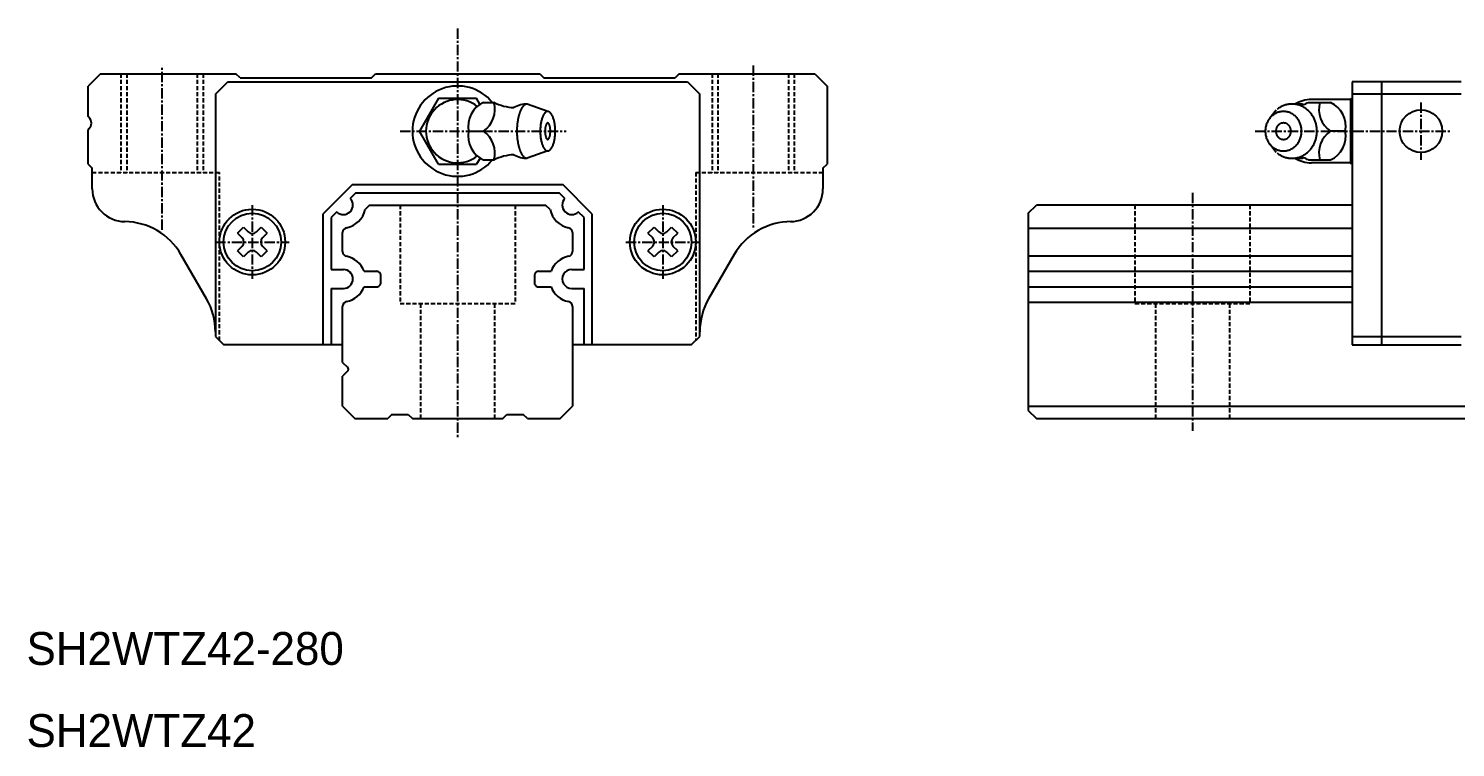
# Model space of a CAD drawing. Extents: x 10 to 417, y 10 to 255.
# Drawn here: x 10.2 to 184, y 9.9 to 97.5 of the extents above; entities that cross this region are included whole.
import ezdxf

# ---------------------------------------------------------------- set-up
doc = ezdxf.new("R2010")
doc.units = 0
doc.linetypes.add('CENTER', pattern=[2, 1.25, -0.25, 0.25, -0.25])
doc.linetypes.add('DASHED', pattern=[0.75, 0.5, -0.25])
doc.layers.get('0').update_dxf_attribs({"linetype": 'CONTINUOUS'})
doc.layers.add('CENTER', color=1, linetype='CENTER')

msp = doc.modelspace()

# ---------------------------------------------------------------- linework, layer by layer
at = {"color": 7, "linetype": 'CONTINUOUS'}
for p, q in [((19, 92.00002), (17.5, 90.50002)), ((17.5, 86.78816), (17.5, 90.50002)), ((19, 92.00002), (35.5, 92.00002)), ((33.00004, 89.50001), (34.50004, 91)), ((34.50002, 91), (90.49995, 91)), ((36.00004, 91.5), (35.50004, 92)), ((36.00002, 91.50002), (52.00002, 91.50002)), ((52.00004, 91.5), (52.50003, 92)), ((52.50005, 92.00002), (72.5, 92.00002)), ((72.50001, 92.00001), (73.00001, 91.50001)), ((73, 91.50002), (88.99998, 91.50002)), ((89.5, 92.00002), (89, 91.50002)), ((89.5, 92.00002), (106, 92.00002)), ((90.5, 91), (92.00002, 89.49999)), ((106, 92.00002), (107.5, 90.50002)), ((107.5, 90.50002), (107.5, 80.99998)), ((175.04134, 91), (171.44133, 91)), ((171.44133, 91), (171.44133, 58.981)), ((175.04134, 91), (175.04134, 58.981)), ((184.74135, 91), (175.04134, 91)), ((33, 89.5), (33, 60)), ((60.19057, 89.00002), (57.88117, 85.00001)), ((60.19058, 89.00003), (62.5, 89.00003)), ((62.5, 89.00003), (64.80942, 89.00003)), ((65.21974, 88.28935), (64.80943, 89.00003)), ((92, 60), (92, 89.5)), ((171.28455, 88.84999), (166.48924, 88.84999)), ((171.28455, 88.85), (171.37116, 89)), ((171.28455, 81.15001), (171.28455, 88.85)), ((171.44133, 89), (171.37116, 89)), ((175.04134, 89.5), (171.44133, 89.5)), ((184.74135, 89.5), (175.04134, 89.5)), ((65.64541, 88.5074), (66.92356, 88.5074)), ((73.48072, 87.4), (70.98625, 88.3)), ((162.223, 87.57802), (161.41736, 86.57178)), ((166.14025, 88.5074), (168.8247, 88.5074)), ((17.5, 81), (17.5, 85.17381)), ((17.6001, 86.68808), (17.5001, 86.78809)), ((17.60011, 85.2739), (17.5001, 85.17388)), ((60.19057, 81.00001), (57.88117, 85.00002)), ((63.84953, 85), (65.64541, 85)), ((162.223, 82.42199), (161.41736, 83.42822)), ((170.61271, 85), (168.81686, 85)), ((65.23242, 81.73264), (64.80943, 81)), ((73.48072, 82.6), (70.98625, 81.7)), ((17.5, 81), (18, 80.5)), ((18, 77.98041), (18, 80.5)), ((60.19058, 81), (62.5, 81)), ((62.5, 81), (64.80942, 81)), ((65.64541, 81.4926), (66.92356, 81.4926)), ((107, 80.49998), (107.5, 80.99998)), ((107, 80.49998), (107, 77.98041)), ((166.14025, 81.4926), (168.8247, 81.4926)), ((171.28455, 81.14999), (166.49344, 81.14999)), ((171.37116, 81.00001), (171.28455, 81.15001)), ((171.44133, 81), (171.37116, 81)), ((49.70005, 78.49999), (46.10006, 74.89998)), ((49.70003, 78.5), (75.29996, 78.5)), ((78.90001, 74.89997), (75.3, 78.49999)), ((50.11427, 77.5), (49.4203, 76.80602)), ((50.11424, 77.5), (74.88574, 77.5)), ((75.57975, 76.80602), (74.88578, 77.5)), ((46.10001, 74.89998), (46.10001, 59)), ((47.79402, 75.17974), (47.10004, 74.48575)), ((51.78877, 75.99999), (51.23877, 75.45)), ((51.78876, 76), (73.21126, 76)), ((73.76127, 75.45001), (73.21127, 76.00001)), ((77.90002, 74.48575), (77.20603, 75.17974)), ((78.89999, 59), (78.89999, 74.89998)), ((132, 75), (132, 51)), ((132.00001, 75), (133.00003, 76)), ((171.44133, 76), (133.00003, 76)), ((35.69124, 72.5661), (36.43394, 73.30881)), ((36.43391, 73.3088), (37.00504, 72.73768)), ((37.99499, 72.73767), (38.56612, 73.30879)), ((38.56614, 73.30881), (39.30884, 72.5661)), ((47.10001, 74.48575), (47.10001, 68.15001)), ((77.90001, 68.15001), (77.90001, 74.48575)), ((85.69124, 72.5661), (86.43394, 73.30881)), ((86.43392, 73.3088), (87.00505, 72.73767)), ((87.99498, 72.73767), (88.56611, 73.3088)), ((88.56613, 73.30881), (89.30882, 72.56612)), ((132, 73.18713), (171.44133, 73.18713)), ((35.69121, 72.5661), (36.26234, 71.99498)), ((38.73768, 71.99498), (39.30881, 72.5661)), ((48.5, 70.34673), (48.5, 72.65326)), ((76.5, 72.65326), (76.5, 70.34673)), ((85.69122, 72.5661), (86.26235, 71.99497)), ((88.73768, 71.99497), (89.30881, 72.5661)), ((31.92824, 64.57911), (28.80948, 69.98097)), ((36.26235, 71.00502), (35.69122, 70.4339)), ((36.43394, 69.69121), (35.69124, 70.43391)), ((37.00504, 70.26233), (36.43391, 69.69121)), ((38.56611, 69.6912), (37.99498, 70.26233)), ((39.30883, 70.4339), (38.56614, 69.69121)), ((39.30881, 70.43391), (38.73768, 71.00503)), ((86.26233, 71.00503), (85.69122, 70.43391)), ((86.43394, 69.69121), (85.69123, 70.43391)), ((87.00504, 70.26233), (86.43392, 69.69121)), ((88.56612, 69.6912), (87.99499, 70.26233)), ((89.30882, 70.43391), (88.56611, 69.69121)), ((89.30882, 70.4339), (88.73769, 71.00503)), ((96.1906, 69.98098), (93.07182, 64.5791)), ((132, 69.81284), (171.44133, 69.81284)), ((47.10001, 68.15001), (48.60001, 68.15001)), ((51.11923, 67.95), (52.65001, 67.95)), ((72.35001, 67.95), (73.88078, 67.95)), ((76.40001, 68.15001), (77.90001, 68.15001)), ((132, 67.95), (171.44133, 67.95)), ((51.11923, 66.04999), (52.65001, 66.04999)), ((53.15001, 66.54999), (53.15001, 67.45)), ((71.85001, 67.45), (71.85001, 66.54999)), ((72.35001, 66.04999), (73.88078, 66.04999)), ((132, 66.04999), (171.44133, 66.04999)), ((47.10001, 65.85001), (47.10001, 59)), ((47.10001, 65.85001), (48.60001, 65.85001)), ((76.40001, 65.85001), (77.90001, 65.85001)), ((77.90001, 59), (77.90001, 65.85001)), ((48.5, 56.845), (48.5, 63.65327)), ((76.5, 63.65327), (76.5, 51.50002)), ((132, 64.18715), (171.44133, 64.18715)), ((33.00003, 60.00001), (34.00005, 59)), ((90.99999, 59.00002), (92.00001, 60.00003)), ((171.44133, 59.981), (175.04134, 59.981)), ((175.04134, 59.981), (184.74135, 59.981)), ((34.00005, 59), (48.5, 59)), ((76.5, 59), (90.99998, 59)), ((171.44133, 58.981), (175.04134, 58.981)), ((175.04134, 58.981), (184.74135, 58.981)), ((48.50002, 56.84498), (49.09751, 56.24749)), ((49.09752, 55.75251), (48.50002, 55.15501)), ((48.5, 51.50002), (48.5, 55.155)), ((48.50003, 51.50002), (50.00003, 50.00002)), ((54.50005, 50.50002), (54.00005, 50.00002)), ((54.5, 50.5), (56.5, 50.5)), ((56.50003, 50.50001), (57.00003, 50.00001)), ((68.00003, 50), (68.50003, 50.5)), ((68.5, 50.5), (70.5, 50.5)), ((71.00002, 50.00002), (70.50002, 50.50002)), ((75.00001, 50), (76.50001, 51.5)), ((132, 51.50002), (412, 51.50002)), ((132, 51.00001), (133, 50.00001)), ((50, 50), (54, 50)), ((57.00002, 50), (68, 50)), ((71, 50), (75, 50)), ((133, 50), (410.99999, 50))]:
    msp.add_line(p, q, dxfattribs=at)
at = {"color": 3, "linetype": 'DASHED'}
for p, q in [((21.5, 92.00002), (21.5, 79.98099)), ((22.2, 92.00002), (22.2, 79.98099)), ((30.8, 92.00002), (30.8, 79.98099)), ((31.5, 92.00002), (31.5, 79.98099)), ((93.5, 92.00002), (93.5, 79.98099)), ((94.2, 92.00002), (94.2, 79.98099)), ((102.8, 92.00002), (102.8, 79.98099)), ((103.5, 92.00002), (103.5, 79.98099)), ((18, 79.98099), (33.5, 79.98099)), ((33.5, 59.50002), (33.5, 79.98099)), ((91.5, 79.98099), (91.5, 59.50002)), ((91.5, 79.98099), (107, 79.98099)), ((55.5, 76), (55.5, 64)), ((69.5, 76), (69.5, 64)), ((145, 76), (145, 64)), ((159, 76), (159, 64)), ((55.5, 64), (69.5, 64)), ((58, 64), (58, 50)), ((67, 64), (67, 50)), ((145, 64), (159, 64)), ((147.5, 64), (147.5, 50)), ((156.5, 64), (156.5, 50))]:
    msp.add_line(p, q, dxfattribs=at)
at = {"color": 7, "linetype": 'CONTINUOUS'}
for points in [[(70.9863, 88.3, 0), (70.9553, 88.299, 0), (70.9243, 88.296, 0), (70.8933, 88.2911, 0), (70.8625, 88.2841, 0), (70.8317, 88.2752, 0), (70.801, 88.2643, 0), (70.7704, 88.2514, 0), (70.7399, 88.2366, 0), (70.7096, 88.2198, 0), (70.6794, 88.2011, 0), (70.6494, 88.1805, 0), (70.6197, 88.1579, 0), (70.5901, 88.1334, 0), (70.5608, 88.1071, 0), (70.5318, 88.0789, 0), (70.503, 88.0488, 0), (70.4745, 88.0169, 0), (70.4463, 87.9832, 0), (70.4185, 87.9476, 0), (70.3909, 87.9103, 0), (70.3638, 87.8713, 0), (70.337, 87.8305, 0), (70.3106, 87.788, 0), (70.2846, 87.7438, 0), (70.2591, 87.698, 0), (70.234, 87.6506, 0), (70.2093, 87.6015, 0), (70.1851, 87.5509, 0), (70.1614, 87.4988, 0), (70.1382, 87.4451, 0), (70.1155, 87.39, 0), (70.0933, 87.3335, 0), (70.0716, 87.2755, 0), (70.0505, 87.2161, 0), (70.03, 87.1555, 0), (70.0101, 87.0935, 0), (69.9907, 87.0303, 0), (69.9719, 86.9658, 0), (69.9538, 86.9002, 0), (69.9362, 86.8334, 0), (69.9193, 86.7655, 0), (69.9031, 86.6965, 0), (69.8875, 86.6266, 0), (69.8725, 86.5556, 0), (69.8582, 86.4837, 0), (69.8446, 86.4109, 0), (69.8317, 86.3373, 0), (69.8195, 86.2629, 0), (69.808, 86.1877, 0), (69.7972, 86.1117, 0), (69.7871, 86.0351, 0), (69.7778, 85.9579, 0), (69.7691, 85.8802, 0), (69.7612, 85.8018, 0), (69.7541, 85.723, 0), (69.7477, 85.6438, 0), (69.742, 85.5642, 0), (69.7371, 85.4842, 0), (69.7329, 85.404, 0), (69.7295, 85.3235, 0), (69.7268, 85.2428, 0), (69.7249, 85.1619, 0), (69.7238, 85.081, 0), (69.7234, 85, 0), (69.7238, 84.919, 0), (69.7249, 84.8381, 0), (69.7268, 84.7572, 0), (69.7295, 84.6765, 0), (69.7329, 84.596, 0), (69.7371, 84.5158, 0), (69.742, 84.4358, 0), (69.7477, 84.3562, 0), (69.7541, 84.277, 0), (69.7612, 84.1982, 0), (69.7691, 84.1198, 0), (69.7778, 84.0421, 0), (69.7871, 83.9649, 0), (69.7972, 83.8883, 0), (69.808, 83.8123, 0), (69.8195, 83.7371, 0), (69.8317, 83.6627, 0), (69.8446, 83.5891, 0), (69.8582, 83.5163, 0), (69.8725, 83.4444, 0), (69.8875, 83.3734, 0), (69.9031, 83.3035, 0), (69.9193, 83.2345, 0), (69.9362, 83.1666, 0), (69.9538, 83.0998, 0), (69.9719, 83.0342, 0), (69.9907, 82.9697, 0), (70.0101, 82.9065, 0), (70.03, 82.8445, 0), (70.0505, 82.7839, 0), (70.0716, 82.7245, 0), (70.0933, 82.6665, 0), (70.1155, 82.61, 0), (70.1382, 82.5549, 0), (70.1614, 82.5012, 0), (70.1851, 82.4491, 0), (70.2093, 82.3985, 0), (70.234, 82.3494, 0), (70.2591, 82.302, 0), (70.2846, 82.2562, 0), (70.3106, 82.212, 0), (70.337, 82.1695, 0), (70.3638, 82.1287, 0), (70.3909, 82.0897, 0), (70.4185, 82.0524, 0), (70.4463, 82.0168, 0), (70.4745, 81.9831, 0), (70.503, 81.9512, 0), (70.5318, 81.9211, 0), (70.5608, 81.8929, 0), (70.5901, 81.8666, 0), (70.6197, 81.8421, 0), (70.6494, 81.8195, 0), (70.6794, 81.7989, 0), (70.7096, 81.7802, 0), (70.7399, 81.7634, 0), (70.7704, 81.7486, 0), (70.801, 81.7357, 0), (70.8317, 81.7248, 0), (70.8625, 81.7159, 0), (70.8933, 81.7089, 0), (70.9243, 81.704, 0), (70.9553, 81.701, 0), (70.9863, 81.7, 0)], [(73.4807, 87.4, 0), (73.4357, 87.3971, 0), (73.3907, 87.3884, 0), (73.346, 87.374, 0), (73.3015, 87.3539, 0), (73.2576, 87.3281, 0), (73.2141, 87.2967, 0), (73.1713, 87.2597, 0), (73.1292, 87.2173, 0), (73.088, 87.1696, 0), (73.0478, 87.1166, 0), (73.0085, 87.0585, 0), (72.9705, 86.9955, 0), (72.9336, 86.9277, 0), (72.8981, 86.8552, 0), (72.8639, 86.7783, 0), (72.8313, 86.6971, 0), (72.8002, 86.6117, 0), (72.7708, 86.5225, 0), (72.743, 86.4297, 0), (72.7171, 86.3334, 0), (72.6929, 86.2338, 0), (72.6707, 86.1314, 0), (72.6505, 86.0261, 0), (72.6322, 85.9184, 0), (72.616, 85.8085, 0), (72.6018, 85.6967, 0), (72.5898, 85.5832, 0), (72.5799, 85.4682, 0), (72.5722, 85.3522, 0), (72.5667, 85.2352, 0), (72.5634, 85.1178, 0), (72.5623, 85, 0), (72.5634, 84.8822, 0), (72.5667, 84.7648, 0), (72.5722, 84.6478, 0), (72.5799, 84.5318, 0), (72.5898, 84.4168, 0), (72.6018, 84.3033, 0), (72.616, 84.1915, 0), (72.6322, 84.0816, 0), (72.6505, 83.9739, 0), (72.6707, 83.8686, 0), (72.6929, 83.7662, 0), (72.7171, 83.6666, 0), (72.743, 83.5703, 0), (72.7708, 83.4775, 0), (72.8002, 83.3883, 0), (72.8313, 83.3029, 0), (72.8639, 83.2217, 0), (72.8981, 83.1448, 0), (72.9336, 83.0723, 0), (72.9705, 83.0045, 0), (73.0085, 82.9415, 0), (73.0478, 82.8834, 0), (73.088, 82.8304, 0), (73.1292, 82.7827, 0), (73.1713, 82.7403, 0), (73.2141, 82.7033, 0), (73.2576, 82.6719, 0), (73.3015, 82.6461, 0), (73.346, 82.626, 0), (73.3907, 82.6116, 0), (73.4357, 82.6029, 0), (73.4807, 82.6, 0), (73.5258, 82.6029, 0), (73.5707, 82.6116, 0), (73.6155, 82.626, 0), (73.6599, 82.6461, 0), (73.7039, 82.6719, 0), (73.7473, 82.7033, 0), (73.7901, 82.7403, 0), (73.8322, 82.7827, 0), (73.8734, 82.8304, 0), (73.9137, 82.8834, 0), (73.9529, 82.9415, 0), (73.991, 83.0045, 0), (74.0278, 83.0723, 0), (74.0634, 83.1448, 0), (74.0975, 83.2217, 0), (74.1302, 83.3029, 0), (74.1612, 83.3883, 0), (74.1907, 83.4775, 0), (74.2184, 83.5703, 0), (74.2444, 83.6666, 0), (74.2685, 83.7662, 0), (74.2907, 83.8686, 0), (74.311, 83.9739, 0), (74.3292, 84.0816, 0), (74.3455, 84.1915, 0), (74.3596, 84.3033, 0), (74.3716, 84.4168, 0), (74.3815, 84.5318, 0), (74.3892, 84.6478, 0), (74.3947, 84.7648, 0), (74.3981, 84.8822, 0), (74.3992, 85, 0), (74.3981, 85.1178, 0), (74.3947, 85.2352, 0), (74.3892, 85.3522, 0), (74.3815, 85.4682, 0), (74.3716, 85.5832, 0), (74.3596, 85.6967, 0), (74.3455, 85.8085, 0), (74.3292, 85.9184, 0), (74.311, 86.0261, 0), (74.2907, 86.1314, 0), (74.2685, 86.2338, 0), (74.2444, 86.3334, 0), (74.2184, 86.4297, 0), (74.1907, 86.5225, 0), (74.1612, 86.6117, 0), (74.1302, 86.6971, 0), (74.0975, 86.7783, 0), (74.0634, 86.8552, 0), (74.0278, 86.9277, 0), (73.991, 86.9955, 0), (73.9529, 87.0585, 0), (73.9137, 87.1166, 0), (73.8734, 87.1696, 0), (73.8322, 87.2173, 0), (73.7901, 87.2597, 0), (73.7473, 87.2967, 0), (73.7039, 87.3281, 0), (73.6599, 87.3539, 0), (73.6155, 87.374, 0), (73.5707, 87.3884, 0), (73.5258, 87.3971, 0), (73.4807, 87.4, 0)], [(163.093, 82.6, 0), (163.202, 82.6029, 0), (163.31, 82.6116, 0), (163.418, 82.626, 0), (163.526, 82.6461, 0), (163.632, 82.6719, 0), (163.737, 82.7033, 0), (163.84, 82.7403, 0), (163.942, 82.7827, 0), (164.041, 82.8304, 0), (164.138, 82.8834, 0), (164.233, 82.9415, 0), (164.325, 83.0045, 0), (164.414, 83.0723, 0), (164.5, 83.1448, 0), (164.582, 83.2217, 0), (164.661, 83.3029, 0), (164.736, 83.3883, 0), (164.807, 83.4775, 0), (164.874, 83.5703, 0), (164.937, 83.6666, 0), (164.995, 83.7662, 0), (165.048, 83.8686, 0), (165.097, 83.9739, 0), (165.142, 84.0816, 0), (165.181, 84.1915, 0), (165.215, 84.3033, 0), (165.244, 84.4168, 0), (165.268, 84.5318, 0), (165.286, 84.6478, 0), (165.3, 84.7648, 0), (165.308, 84.8822, 0), (165.31, 85, 0), (165.308, 85.1178, 0), (165.3, 85.2352, 0), (165.286, 85.3522, 0), (165.268, 85.4682, 0), (165.244, 85.5832, 0), (165.215, 85.6967, 0), (165.181, 85.8085, 0), (165.142, 85.9184, 0), (165.097, 86.0261, 0), (165.048, 86.1314, 0), (164.995, 86.2338, 0), (164.937, 86.3334, 0), (164.874, 86.4297, 0), (164.807, 86.5225, 0), (164.736, 86.6117, 0), (164.661, 86.6971, 0), (164.582, 86.7783, 0), (164.5, 86.8552, 0), (164.414, 86.9277, 0), (164.325, 86.9955, 0), (164.233, 87.0585, 0), (164.138, 87.1166, 0), (164.041, 87.1696, 0), (163.942, 87.2173, 0), (163.84, 87.2597, 0), (163.737, 87.2967, 0), (163.632, 87.3281, 0), (163.526, 87.3539, 0), (163.418, 87.374, 0), (163.31, 87.3884, 0), (163.202, 87.3971, 0), (163.093, 87.4, 0), (162.984, 87.3971, 0), (162.876, 87.3884, 0), (162.768, 87.374, 0), (162.66, 87.3539, 0), (162.554, 87.3281, 0), (162.449, 87.2967, 0), (162.346, 87.2597, 0), (162.244, 87.2173, 0), (162.145, 87.1696, 0), (162.048, 87.1166, 0), (161.953, 87.0585, 0), (161.861, 86.9955, 0), (161.772, 86.9277, 0), (161.686, 86.8552, 0), (161.604, 86.7783, 0), (161.525, 86.6971, 0), (161.45, 86.6117, 0), (161.379, 86.5225, 0), (161.312, 86.4297, 0), (161.249, 86.3334, 0), (161.191, 86.2338, 0), (161.138, 86.1314, 0), (161.089, 86.0261, 0), (161.044, 85.9184, 0), (161.005, 85.8085, 0), (160.971, 85.6967, 0), (160.942, 85.5832, 0), (160.918, 85.4682, 0), (160.9, 85.3522, 0), (160.886, 85.2352, 0), (160.878, 85.1178, 0), (160.876, 85, 0), (160.878, 84.8822, 0), (160.886, 84.7648, 0), (160.9, 84.6478, 0), (160.918, 84.5318, 0), (160.942, 84.4168, 0), (160.971, 84.3033, 0), (161.005, 84.1915, 0), (161.044, 84.0816, 0), (161.089, 83.9739, 0), (161.138, 83.8686, 0), (161.191, 83.7662, 0), (161.249, 83.6666, 0), (161.312, 83.5703, 0), (161.379, 83.4775, 0), (161.45, 83.3883, 0), (161.525, 83.3029, 0), (161.604, 83.2217, 0), (161.686, 83.1448, 0), (161.772, 83.0723, 0), (161.861, 83.0045, 0), (161.953, 82.9415, 0), (162.048, 82.8834, 0), (162.145, 82.8304, 0), (162.244, 82.7827, 0), (162.346, 82.7403, 0), (162.449, 82.7033, 0), (162.554, 82.6719, 0), (162.66, 82.6461, 0), (162.768, 82.626, 0), (162.876, 82.6116, 0), (162.984, 82.6029, 0), (163.093, 82.6, 0)], [(162.315, 82.3451, 0), (162.401, 82.2791, 0), (162.489, 82.2164, 0), (162.578, 82.1569, 0), (162.67, 82.1009, 0), (162.763, 82.0482, 0), (162.858, 81.9991, 0), (162.954, 81.9536, 0), (163.052, 81.9117, 0), (163.151, 81.8734, 0), (163.251, 81.8389, 0), (163.352, 81.8081, 0), (163.454, 81.7811, 0), (163.557, 81.758, 0), (163.661, 81.7387, 0), (163.765, 81.7232, 0), (163.87, 81.7117, 0), (163.975, 81.7041, 0), (164.08, 81.7004, 0), (164.185, 81.7006, 0), (164.29, 81.7048, 0), (164.395, 81.7128, 0), (164.499, 81.7248, 0), (164.603, 81.7406, 0), (164.707, 81.7604, 0), (164.81, 81.784, 0), (164.912, 81.8114, 0), (165.013, 81.8426, 0), (165.113, 81.8775, 0), (165.212, 81.9162, 0), (165.309, 81.9585, 0), (165.405, 82.0045, 0), (165.5, 82.054, 0), (165.593, 82.107, 0), (165.684, 82.1634, 0), (165.774, 82.2233, 0), (165.861, 82.2864, 0), (165.947, 82.3527, 0), (166.03, 82.4222, 0), (166.111, 82.4948, 0), (166.189, 82.5703, 0), (166.266, 82.6488, 0), (166.339, 82.73, 0), (166.41, 82.8139, 0), (166.478, 82.9004, 0), (166.544, 82.9894, 0), (166.606, 83.0809, 0), (166.666, 83.1745, 0), (166.723, 83.2704, 0), (166.776, 83.3683, 0), (166.827, 83.4682, 0), (166.874, 83.5698, 0), (166.918, 83.6732, 0), (166.958, 83.7782, 0), (166.996, 83.8846, 0), (167.029, 83.9923, 0), (167.06, 84.1012, 0), (167.087, 84.2112, 0), (167.11, 84.3221, 0), (167.13, 84.4339, 0), (167.146, 84.5463, 0), (167.159, 84.6593, 0), (167.168, 84.7726, 0), (167.173, 84.8862, 0), (167.175, 85, 0), (167.173, 85.1138, 0), (167.168, 85.2274, 0), (167.159, 85.3407, 0), (167.146, 85.4537, 0), (167.13, 85.5661, 0), (167.11, 85.6779, 0), (167.087, 85.7888, 0), (167.06, 85.8988, 0), (167.029, 86.0077, 0), (166.996, 86.1154, 0), (166.958, 86.2218, 0), (166.918, 86.3268, 0), (166.874, 86.4302, 0), (166.827, 86.5318, 0), (166.776, 86.6317, 0), (166.723, 86.7296, 0), (166.666, 86.8255, 0), (166.606, 86.9191, 0), (166.544, 87.0106, 0), (166.478, 87.0996, 0), (166.41, 87.1861, 0), (166.339, 87.27, 0), (166.266, 87.3512, 0), (166.189, 87.4297, 0), (166.111, 87.5052, 0), (166.03, 87.5778, 0), (165.947, 87.6473, 0), (165.861, 87.7136, 0), (165.774, 87.7767, 0), (165.684, 87.8366, 0), (165.593, 87.893, 0), (165.5, 87.946, 0), (165.405, 87.9955, 0), (165.309, 88.0415, 0), (165.212, 88.0838, 0), (165.113, 88.1225, 0), (165.013, 88.1574, 0), (164.912, 88.1886, 0), (164.81, 88.216, 0), (164.707, 88.2396, 0), (164.603, 88.2594, 0), (164.499, 88.2752, 0), (164.395, 88.2872, 0), (164.29, 88.2952, 0), (164.185, 88.2994, 0), (164.08, 88.2996, 0), (163.975, 88.2959, 0), (163.87, 88.2883, 0), (163.765, 88.2768, 0), (163.661, 88.2613, 0), (163.557, 88.242, 0), (163.454, 88.2189, 0), (163.352, 88.1919, 0), (163.251, 88.1611, 0), (163.151, 88.1266, 0), (163.052, 88.0883, 0), (162.954, 88.0464, 0), (162.858, 88.0009, 0), (162.763, 87.9518, 0), (162.67, 87.8991, 0), (162.578, 87.8431, 0), (162.489, 87.7836, 0), (162.401, 87.7209, 0), (162.315, 87.6549, 0)], [(165.5, 88.2527, 0), (165.493, 88.254, 0), (165.486, 88.2553, 0), (165.479, 88.2566, 0), (165.472, 88.2578, 0), (165.465, 88.259, 0), (165.458, 88.2602, 0), (165.451, 88.2614, 0), (165.444, 88.2626, 0), (165.437, 88.2637, 0), (165.43, 88.2649, 0), (165.422, 88.266, 0), (165.415, 88.2671, 0), (165.408, 88.2682, 0), (165.401, 88.2692, 0), (165.394, 88.2703, 0), (165.387, 88.2713, 0), (165.38, 88.2723, 0), (165.373, 88.2733, 0), (165.366, 88.2743, 0), (165.359, 88.2752, 0), (165.352, 88.2762, 0), (165.344, 88.2771, 0), (165.337, 88.278, 0), (165.33, 88.2789, 0), (165.323, 88.2798, 0), (165.316, 88.2806, 0), (165.309, 88.2814, 0), (165.302, 88.2822, 0), (165.295, 88.283, 0), (165.288, 88.2838, 0), (165.28, 88.2846, 0), (165.273, 88.2853, 0), (165.266, 88.286, 0), (165.259, 88.2867, 0), (165.252, 88.2874, 0), (165.245, 88.2881, 0), (165.238, 88.2887, 0), (165.231, 88.2894, 0), (165.223, 88.29, 0), (165.216, 88.2906, 0), (165.209, 88.2911, 0), (165.202, 88.2917, 0), (165.195, 88.2922, 0), (165.188, 88.2928, 0), (165.181, 88.2933, 0), (165.173, 88.2937, 0), (165.166, 88.2942, 0), (165.159, 88.2947, 0), (165.152, 88.2951, 0), (165.145, 88.2955, 0), (165.138, 88.2959, 0), (165.131, 88.2963, 0), (165.123, 88.2966, 0), (165.116, 88.297, 0), (165.109, 88.2973, 0), (165.102, 88.2976, 0), (165.095, 88.2979, 0), (165.088, 88.2982, 0), (165.081, 88.2984, 0), (165.073, 88.2986, 0), (165.066, 88.2989, 0), (165.059, 88.299, 0), (165.052, 88.2992, 0), (165.045, 88.2994, 0), (165.038, 88.2995, 0), (165.031, 88.2996, 0), (165.023, 88.2997, 0), (165.016, 88.2998, 0), (165.009, 88.2999, 0), (165.002, 88.3, 0), (164.995, 88.3, 0), (164.988, 88.3, 0), (164.98, 88.3, 0), (164.973, 88.3, 0), (164.966, 88.2999, 0), (164.959, 88.2999, 0), (164.952, 88.2998, 0), (164.945, 88.2997, 0), (164.938, 88.2996, 0), (164.93, 88.2995, 0), (164.923, 88.2993, 0), (164.916, 88.2991, 0), (164.909, 88.2989, 0), (164.902, 88.2987, 0), (164.895, 88.2985, 0), (164.888, 88.2983, 0), (164.88, 88.298, 0), (164.873, 88.2977, 0), (164.866, 88.2974, 0), (164.859, 88.2971, 0), (164.852, 88.2968, 0), (164.845, 88.2965, 0), (164.837, 88.2961, 0), (164.83, 88.2957, 0), (164.823, 88.2953, 0), (164.816, 88.2949, 0), (164.809, 88.2944, 0), (164.802, 88.294, 0), (164.795, 88.2935, 0), (164.787, 88.293, 0), (164.78, 88.2925, 0), (164.773, 88.292, 0), (164.766, 88.2914, 0), (164.759, 88.2908, 0), (164.752, 88.2903, 0), (164.745, 88.2897, 0), (164.738, 88.289, 0), (164.73, 88.2884, 0), (164.723, 88.2877, 0), (164.716, 88.2871, 0), (164.709, 88.2864, 0), (164.702, 88.2857, 0), (164.695, 88.2849, 0), (164.688, 88.2842, 0), (164.681, 88.2834, 0), (164.673, 88.2826, 0), (164.666, 88.2818, 0), (164.659, 88.281, 0), (164.652, 88.2802, 0), (164.645, 88.2793, 0), (164.638, 88.2784, 0), (164.631, 88.2775, 0), (164.624, 88.2766, 0), (164.617, 88.2757, 0), (164.609, 88.2748, 0), (164.602, 88.2738, 0), (164.595, 88.2728, 0), (164.588, 88.2718, 0)], [(73.4807, 84, 0), (73.4967, 84.0012, 0), (73.5125, 84.0048, 0), (73.5284, 84.0108, 0), (73.5441, 84.0192, 0), (73.5596, 84.03, 0), (73.575, 84.0431, 0), (73.5901, 84.0585, 0), (73.605, 84.0761, 0), (73.6196, 84.096, 0), (73.6338, 84.1181, 0), (73.6477, 84.1423, 0), (73.6611, 84.1685, 0), (73.6742, 84.1968, 0), (73.6867, 84.227, 0), (73.6988, 84.2591, 0), (73.7103, 84.2929, 0), (73.7213, 84.3284, 0), (73.7317, 84.3656, 0), (73.7415, 84.4043, 0), (73.7507, 84.4444, 0), (73.7592, 84.4859, 0), (73.7671, 84.5286, 0), (73.7743, 84.5724, 0), (73.7807, 84.6173, 0), (73.7865, 84.6631, 0), (73.7915, 84.7097, 0), (73.7957, 84.757, 0), (73.7992, 84.8049, 0), (73.8019, 84.8533, 0), (73.8039, 84.902, 0), (73.805, 84.9509, 0), (73.8054, 85, 0), (73.805, 85.0491, 0), (73.8039, 85.098, 0), (73.8019, 85.1467, 0), (73.7992, 85.1951, 0), (73.7957, 85.243, 0), (73.7915, 85.2903, 0), (73.7865, 85.3369, 0), (73.7807, 85.3827, 0), (73.7743, 85.4276, 0), (73.7671, 85.4714, 0), (73.7592, 85.5141, 0), (73.7507, 85.5556, 0), (73.7415, 85.5957, 0), (73.7317, 85.6344, 0), (73.7213, 85.6716, 0), (73.7103, 85.7071, 0), (73.6988, 85.7409, 0), (73.6867, 85.773, 0), (73.6742, 85.8032, 0), (73.6611, 85.8315, 0), (73.6477, 85.8577, 0), (73.6338, 85.8819, 0), (73.6196, 85.904, 0), (73.605, 85.9239, 0), (73.5901, 85.9415, 0), (73.575, 85.9569, 0), (73.5596, 85.97, 0), (73.5441, 85.9808, 0), (73.5284, 85.9892, 0), (73.5125, 85.9952, 0), (73.4967, 85.9988, 0), (73.4807, 86, 0), (73.4648, 85.9988, 0), (73.4489, 85.9952, 0), (73.4331, 85.9892, 0), (73.4174, 85.9808, 0), (73.4018, 85.97, 0), (73.3865, 85.9569, 0), (73.3713, 85.9415, 0), (73.3565, 85.9239, 0), (73.3419, 85.904, 0), (73.3276, 85.8819, 0), (73.3138, 85.8577, 0), (73.3003, 85.8315, 0), (73.2873, 85.8032, 0), (73.2747, 85.773, 0), (73.2627, 85.7409, 0), (73.2511, 85.7071, 0), (73.2401, 85.6716, 0), (73.2297, 85.6344, 0), (73.2199, 85.5957, 0), (73.2107, 85.5556, 0), (73.2022, 85.5141, 0), (73.1943, 85.4714, 0), (73.1872, 85.4276, 0), (73.1807, 85.3827, 0), (73.175, 85.3369, 0), (73.17, 85.2903, 0), (73.1657, 85.243, 0), (73.1622, 85.1951, 0), (73.1595, 85.1467, 0), (73.1576, 85.098, 0), (73.1564, 85.0491, 0), (73.156, 85, 0), (73.1564, 84.9509, 0), (73.1576, 84.902, 0), (73.1595, 84.8533, 0), (73.1622, 84.8049, 0), (73.1657, 84.757, 0), (73.17, 84.7097, 0), (73.175, 84.6631, 0), (73.1807, 84.6173, 0), (73.1872, 84.5724, 0), (73.1943, 84.5286, 0), (73.2022, 84.4859, 0), (73.2107, 84.4444, 0), (73.2199, 84.4043, 0), (73.2297, 84.3656, 0), (73.2401, 84.3284, 0), (73.2511, 84.2929, 0), (73.2627, 84.2591, 0), (73.2747, 84.227, 0), (73.2873, 84.1968, 0), (73.3003, 84.1685, 0), (73.3138, 84.1423, 0), (73.3276, 84.1181, 0), (73.3419, 84.096, 0), (73.3565, 84.0761, 0), (73.3713, 84.0585, 0), (73.3865, 84.0431, 0), (73.4018, 84.03, 0), (73.4174, 84.0192, 0), (73.4331, 84.0108, 0), (73.4489, 84.0048, 0), (73.4648, 84.0012, 0), (73.4807, 84, 0)], [(163.093, 84, 0), (163.138, 84.0012, 0), (163.184, 84.0048, 0), (163.229, 84.0108, 0), (163.273, 84.0192, 0), (163.317, 84.03, 0), (163.361, 84.0431, 0), (163.404, 84.0585, 0), (163.447, 84.0761, 0), (163.488, 84.096, 0), (163.529, 84.1181, 0), (163.568, 84.1423, 0), (163.606, 84.1685, 0), (163.643, 84.1968, 0), (163.679, 84.227, 0), (163.713, 84.2591, 0), (163.746, 84.2929, 0), (163.778, 84.3284, 0), (163.807, 84.3656, 0), (163.835, 84.4043, 0), (163.861, 84.4444, 0), (163.885, 84.4859, 0), (163.908, 84.5286, 0), (163.928, 84.5724, 0), (163.947, 84.6173, 0), (163.963, 84.6631, 0), (163.977, 84.7097, 0), (163.989, 84.757, 0), (163.999, 84.8049, 0), (164.007, 84.8533, 0), (164.012, 84.902, 0), (164.016, 84.9509, 0), (164.017, 85, 0), (164.016, 85.0491, 0), (164.012, 85.098, 0), (164.007, 85.1467, 0), (163.999, 85.1951, 0), (163.989, 85.243, 0), (163.977, 85.2903, 0), (163.963, 85.3369, 0), (163.947, 85.3827, 0), (163.928, 85.4276, 0), (163.908, 85.4714, 0), (163.885, 85.5141, 0), (163.861, 85.5556, 0), (163.835, 85.5957, 0), (163.807, 85.6344, 0), (163.778, 85.6716, 0), (163.746, 85.7071, 0), (163.713, 85.7409, 0), (163.679, 85.773, 0), (163.643, 85.8032, 0), (163.606, 85.8315, 0), (163.568, 85.8577, 0), (163.529, 85.8819, 0), (163.488, 85.904, 0), (163.447, 85.9239, 0), (163.404, 85.9415, 0), (163.361, 85.9569, 0), (163.317, 85.97, 0), (163.273, 85.9808, 0), (163.229, 85.9892, 0), (163.184, 85.9952, 0), (163.138, 85.9988, 0), (163.093, 86, 0), (163.048, 85.9988, 0), (163.002, 85.9952, 0), (162.957, 85.9892, 0), (162.913, 85.9808, 0), (162.869, 85.97, 0), (162.825, 85.9569, 0), (162.782, 85.9415, 0), (162.739, 85.9239, 0), (162.698, 85.904, 0), (162.657, 85.8819, 0), (162.618, 85.8577, 0), (162.58, 85.8315, 0), (162.543, 85.8032, 0), (162.507, 85.773, 0), (162.473, 85.7409, 0), (162.44, 85.7071, 0), (162.408, 85.6716, 0), (162.379, 85.6344, 0), (162.351, 85.5957, 0), (162.325, 85.5556, 0), (162.301, 85.5141, 0), (162.278, 85.4714, 0), (162.258, 85.4276, 0), (162.239, 85.3827, 0), (162.223, 85.3369, 0), (162.209, 85.2903, 0), (162.197, 85.243, 0), (162.187, 85.1951, 0), (162.179, 85.1467, 0), (162.174, 85.098, 0), (162.17, 85.0491, 0), (162.169, 85, 0), (162.17, 84.9509, 0), (162.174, 84.902, 0), (162.179, 84.8533, 0), (162.187, 84.8049, 0), (162.197, 84.757, 0), (162.209, 84.7097, 0), (162.223, 84.6631, 0), (162.239, 84.6173, 0), (162.258, 84.5724, 0), (162.278, 84.5286, 0), (162.301, 84.4859, 0), (162.325, 84.4444, 0), (162.351, 84.4043, 0), (162.379, 84.3656, 0), (162.408, 84.3284, 0), (162.44, 84.2929, 0), (162.473, 84.2591, 0), (162.507, 84.227, 0), (162.543, 84.1968, 0), (162.58, 84.1685, 0), (162.618, 84.1423, 0), (162.657, 84.1181, 0), (162.698, 84.096, 0), (162.739, 84.0761, 0), (162.782, 84.0585, 0), (162.825, 84.0431, 0), (162.869, 84.03, 0), (162.913, 84.0192, 0), (162.957, 84.0108, 0), (163.002, 84.0048, 0), (163.048, 84.0012, 0), (163.093, 84, 0)], [(164.588, 81.7282, 0), (164.595, 81.7272, 0), (164.602, 81.7262, 0), (164.609, 81.7252, 0), (164.617, 81.7243, 0), (164.624, 81.7234, 0), (164.631, 81.7225, 0), (164.638, 81.7216, 0), (164.645, 81.7207, 0), (164.652, 81.7198, 0), (164.659, 81.719, 0), (164.666, 81.7182, 0), (164.673, 81.7174, 0), (164.681, 81.7166, 0), (164.688, 81.7158, 0), (164.695, 81.7151, 0), (164.702, 81.7143, 0), (164.709, 81.7136, 0), (164.716, 81.7129, 0), (164.723, 81.7123, 0), (164.73, 81.7116, 0), (164.738, 81.711, 0), (164.745, 81.7103, 0), (164.752, 81.7097, 0), (164.759, 81.7092, 0), (164.766, 81.7086, 0), (164.773, 81.708, 0), (164.78, 81.7075, 0), (164.787, 81.707, 0), (164.795, 81.7065, 0), (164.802, 81.706, 0), (164.809, 81.7056, 0), (164.816, 81.7051, 0), (164.823, 81.7047, 0), (164.83, 81.7043, 0), (164.837, 81.7039, 0), (164.845, 81.7035, 0), (164.852, 81.7032, 0), (164.859, 81.7029, 0), (164.866, 81.7026, 0), (164.873, 81.7023, 0), (164.88, 81.702, 0), (164.888, 81.7017, 0), (164.895, 81.7015, 0), (164.902, 81.7013, 0), (164.909, 81.7011, 0), (164.916, 81.7009, 0), (164.923, 81.7007, 0), (164.93, 81.7005, 0), (164.938, 81.7004, 0), (164.945, 81.7003, 0), (164.952, 81.7002, 0), (164.959, 81.7001, 0), (164.966, 81.7001, 0), (164.973, 81.7, 0), (164.98, 81.7, 0), (164.988, 81.7, 0), (164.995, 81.7, 0), (165.002, 81.7, 0), (165.009, 81.7001, 0), (165.016, 81.7002, 0), (165.023, 81.7003, 0), (165.031, 81.7004, 0), (165.038, 81.7005, 0), (165.045, 81.7006, 0), (165.052, 81.7008, 0), (165.059, 81.701, 0), (165.066, 81.7011, 0), (165.073, 81.7014, 0), (165.081, 81.7016, 0), (165.088, 81.7018, 0), (165.095, 81.7021, 0), (165.102, 81.7024, 0), (165.109, 81.7027, 0), (165.116, 81.703, 0), (165.123, 81.7034, 0), (165.131, 81.7037, 0), (165.138, 81.7041, 0), (165.145, 81.7045, 0), (165.152, 81.7049, 0), (165.159, 81.7053, 0), (165.166, 81.7058, 0), (165.173, 81.7063, 0), (165.181, 81.7067, 0), (165.188, 81.7072, 0), (165.195, 81.7078, 0), (165.202, 81.7083, 0), (165.209, 81.7089, 0), (165.216, 81.7094, 0), (165.223, 81.71, 0), (165.231, 81.7106, 0), (165.238, 81.7113, 0), (165.245, 81.7119, 0), (165.252, 81.7126, 0), (165.259, 81.7133, 0), (165.266, 81.714, 0), (165.273, 81.7147, 0), (165.28, 81.7154, 0), (165.288, 81.7162, 0), (165.295, 81.717, 0), (165.302, 81.7178, 0), (165.309, 81.7186, 0), (165.316, 81.7194, 0), (165.323, 81.7202, 0), (165.33, 81.7211, 0), (165.337, 81.722, 0), (165.344, 81.7229, 0), (165.352, 81.7238, 0), (165.359, 81.7248, 0), (165.366, 81.7257, 0), (165.373, 81.7267, 0), (165.38, 81.7277, 0), (165.387, 81.7287, 0), (165.394, 81.7297, 0), (165.401, 81.7308, 0), (165.408, 81.7318, 0), (165.415, 81.7329, 0), (165.422, 81.734, 0), (165.43, 81.7351, 0), (165.437, 81.7363, 0), (165.444, 81.7374, 0), (165.451, 81.7386, 0), (165.458, 81.7398, 0), (165.465, 81.741, 0), (165.472, 81.7422, 0), (165.479, 81.7434, 0), (165.486, 81.7447, 0), (165.493, 81.746, 0), (165.5, 81.7473, 0)]]:
    msp.add_polyline3d(points, dxfattribs=at)
for centre, radius in [((179.84134, 85), 2.6), ((37.5, 71.5), 4), ((37.5, 71.5), 3.5), ((87.5, 71.5), 4), ((87.5, 71.5), 3.5)]:
    msp.add_circle(centre, radius, dxfattribs=at)
for centre, radius, start, end in [((62.5, 85), 5.5, 39.62121, 320.37879), ((62.5, 85), 3.85, 51.526513, 308.47349), ((166.49134, 84.99999), 3.85, 89.968762, 121.61585), ((66.967, 85.60689), 3.17599, 114.03975, 191.01614), ((63.87016, 87.63352), 3.17599, 303.98386, 15.97117), ((69.61552, 93.86962), 6, 243.20602, 267.6158), ((70.98625, 85), 3.3, 90.000073, 119.40699), ((163.43555, 93.8632), 6, 290.5447, 296.79398), ((170.59208, 87.63354), 3.17599, 164.02917, 236.01673), ((167.49525, 85.60691), 3.17599, 348.98351, 65.3755), ((177.31767, 87), 5.94651, 171.18898, 188.81102), ((16.89296, 85.98099), 1, 315.00119, 45.00009), ((66.967, 84.39311), 3.17599, 168.98386, 245.96025), ((63.87016, 82.36648), 3.17599, 344.02883, 56.01614), ((170.59208, 82.36647), 3.17599, 123.98327, 195.97083), ((167.49525, 84.3931), 3.17599, 294.6245, 11.01649), ((177.31767, 83), 5.94651, 171.18904, 188.81096), ((69.61552, 76.13038), 6, 92.384205, 116.79398), ((70.98625, 85), 3.3, 240.59301, 269.99993), ((166.49134, 85.00002), 3.85, 238.38415, 270.03124), ((163.43555, 76.1368), 6, 63.206024, 69.455304), ((22, 77.98041), 4, 179.99985, 269.43288), ((48.60001, 76), 1.15, 225.50205, 44.49822), ((76.40001, 76), 1.15, 135.50177, 314.49796), ((103, 77.98041), 4, 270.56714, 0.00015), ((48.41817, 76.07498), 2.889, 281.26956, 347.50613), ((76.58185, 76.07498), 2.889, 192.49387, 258.73048), ((21.88123, 65.98099), 8, 29.999974, 89.432858), ((49.10001, 72.65326), 0.6, 101.26958, 180.00002), ((75.90001, 72.65326), 0.6, 359.99995, 78.73039), ((103.11877, 65.98099), 8, 90.000091, 150.00002), ((35.76736, 71.5), 0.7, 315.00002, 44.99998), ((37.5, 73.23265), 0.7, 225.00005, 314.99996), ((39.23265, 71.5), 0.7, 135, 224.99998), ((85.76736, 71.5), 0.7, 315.00002, 44.99998), ((87.5, 73.23265), 0.7, 225.00005, 314.99996), ((89.23265, 71.5), 0.7, 135, 224.99998), ((37.5, 69.76736), 0.7, 45.000042, 134.99995), ((49.10001, 70.34673), 0.6, 180.00009, 258.73048), ((48.41817, 66.925), 2.889, 20.780639, 78.730443), ((76.58185, 66.925), 2.889, 101.26952, 159.21936), ((75.90001, 70.34673), 0.6, 281.26956, 359.99996), ((87.5, 69.76736), 0.7, 45.000042, 134.99995), ((48.60001, 67), 1.15, 270.00002, 89.99998), ((52.65001, 67.45), 0.5, 0.000036, 89.999982), ((72.35001, 67.45), 0.5, 89.999982, 179.99996), ((76.40001, 67), 1.15, 89.999982, 270.00002), ((48.41817, 67.07498), 2.889, 281.26956, 339.21936), ((52.65001, 66.54999), 0.5, 270.00002, 0.00004), ((72.35001, 66.54999), 0.5, 179.99996, 270), ((76.58185, 67.07498), 2.889, 200.78064, 258.73048), ((25, 60.5791), 8, 0.000036, 30.000028), ((100, 60.5791), 8, 149.99997, 179.99996), ((49.10001, 63.65327), 0.6, 101.26952, 179.99991), ((75.90001, 63.65327), 0.6, 0.0000433, 78.730443), ((48.85001, 56), 0.35001, 315, 45)]:
    msp.add_arc(centre, radius, start, end, dxfattribs=at)
at = {"layer": 'CENTER', "color": 1, "linetype": 'CENTER'}
for p, q in [((62.5, 97.5), (62.5, 47.5)), ((26.5, 72.98099), (26.5, 93.00002)), ((98.5, 93.00002), (98.5, 72.98099)), ((179.84134, 88.5), (179.84134, 81.5)), ((55.5, 85), (75.71, 85)), ((159.629, 85), (183.34134, 85)), ((152, 77.5), (152, 48.5)), ((37.5, 76), (37.5, 67)), ((87.5, 76), (87.5, 67)), ((33, 71.5), (42, 71.5)), ((83, 71.5), (92, 71.5))]:
    msp.add_line(p, q, dxfattribs=at)

# ---------------------------------------------------------------- texts
at = {"color": 7, "linetype": 'CONTINUOUS'}
for s, p in [('SH2WTZ42-280', (10, 20)), ('SH2WTZ42', (10, 10))]:
    msp.add_text(s, height=4, dxfattribs=at).set_placement(p)

doc.saveas('drawing.dxf')
